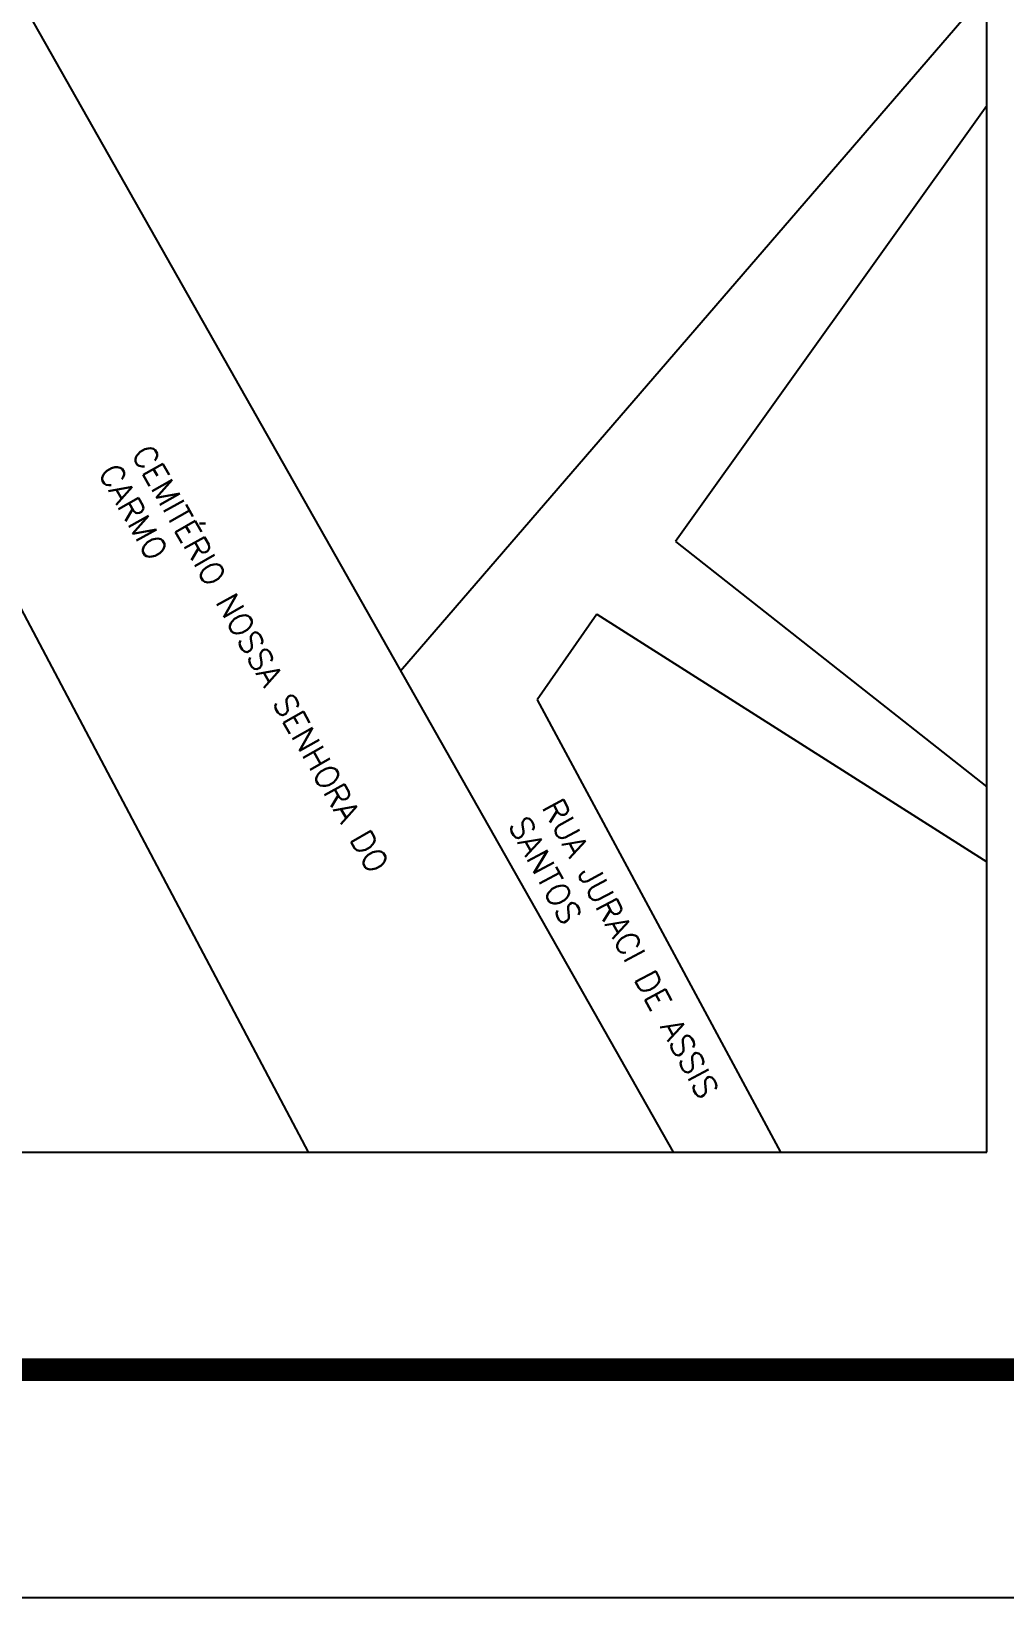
# Model space of a CAD drawing. Header units: metres. Extents: x 3162.2 to 3239.3, y 1435.1 to 1475.8.
# Drawn here: x 3204.6 to 3208.42, y 1438.19 to 1444.33 of the extents above; entities that cross this region are included whole.
import ezdxf

# ---------------------------------------------------------------- set-up
doc = ezdxf.new("R2010")
doc.units = ezdxf.units.M
for name, color, linetype in [('ARQ-FOLHA', 7, 'Continuous'), ('DIAGRAMA', 7, 'Continuous'), ('LEGENDA_TEXTO', 136, 'Continuous')]:
    doc.layers.add(name, color=color, linetype=linetype)
doc.styles.add('ROMANS', font='romans.shx', dxfattribs={"height": 0.2})

# ---------------------------------------------------------------- blocks, each defined once
blk = doc.blocks.new('FOLHA A2')
at = {"layer": 'ARQ-FOLHA'}
blk.add_line((0, -420), (594, -420), dxfattribs=at)
at = {"layer": 'ARQ-FOLHA', "const_width": 1}
blk.add_lwpolyline([(25, -410), (584, -410), (584, -10), (25, -10), (25, -410)], dxfattribs=at)

msp = doc.modelspace()

# ---------------------------------------------------------------- linework, layer by layer
at = {"layer": 'DIAGRAMA'}
for p, q in [((3208.3491, 1439.9331), (3208.3491, 1445.4305)), ((3204.2945, 1444.9253), (3207.1201, 1439.9331)), ((3206.0516, 1441.8209), (3208.3491, 1444.4853)), ((3203.3921, 1444.2809), (3205.6891, 1439.9331)), ((3208.3491, 1444.037), (3207.1298, 1442.3279)), ((3207.1298, 1442.3279), (3208.3491, 1441.366)), ((3206.8208, 1442.0438), (3206.587, 1441.7076)), ((3206.8208, 1442.0438), (3208.3491, 1441.0725)), ((3206.587, 1441.7076), (3207.541, 1439.9331)), ((3195.0948, 1439.9331), (3208.3491, 1439.9331))]:
    msp.add_line(p, q, dxfattribs=at)

# ---------------------------------------------------------------- block references
at = {"layer": 'ARQ-FOLHA', "xscale": 0.08944633452801547, "yscale": 0.08944633452801547, "zscale": 0.08944633452801547}
msp.add_blockref('FOLHA A2', (3172.7616, 1475.7531), dxfattribs=at)

# ---------------------------------------------------------------- texts
at = {"layer": 'LEGENDA_TEXTO', "char_height": 0.089582, "attachment_point": 1, "style": 'ROMANS'}
for s, width, insert, rotation in [('CEMITÉRIO NOSSA SENHORA DO CARMO', 2.171147, (3205.073, 1442.717), 299.51023), ('RUA JURACI DE ASSIS SANTOS', 1.501374, (3206.6826, 1441.3298), 298.26452)]:
    msp.add_mtext_dynamic_manual_height_columns(s, width=width, gutter_width=0.0448, heights=[0], dxfattribs=dict(at, insert=insert, rotation=rotation))

doc.saveas('drawing.dxf')
